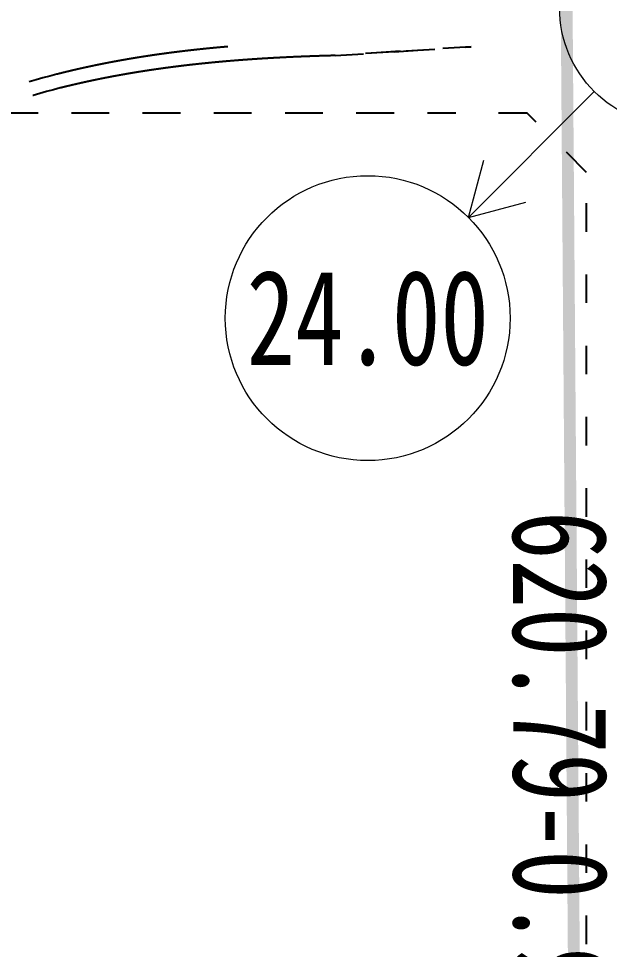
# Model space of a CAD drawing. Header units: millimetres. Extents: x 19715 to 35549, y 3563 to 14826.
# Drawn here: x 21495.2 to 21744.1, y 10754.9 to 11146.9 of the extents above; entities that cross this region are included whole.
import ezdxf
from ezdxf.enums import TextEntityAlignment as Align

# ---------------------------------------------------------------- set-up
doc = ezdxf.new("R2010")
doc.units = ezdxf.units.MM
doc.linetypes.add('ACAD_ISO03W100', pattern=[30, 12, -18])
doc.linetypes.add('BORDER', pattern=[44.45, 12.7, -6.35, 12.7, -6.35, 0, -6.35])
doc.layers.get('0').update_dxf_attribs({"color": 9, "linetype": 'ACAD_ISO03W100'})
for name, color, linetype, lineweight in [('下管段标注', 93, 'Continuous', 13), ('节点', 30, 'Continuous', 13), ('节点流量', 40, 'Continuous', 13)]:
    doc.layers.add(name, color=color, linetype=linetype, lineweight=lineweight)
doc.styles.add('管段仿宋', font='simfang.ttf', dxfattribs={"width": 0.75})
doc.styles.add('节点仿宋', font='simfang.ttf', dxfattribs={"width": 0.75})

msp = doc.modelspace()

# ---------------------------------------------------------------- linework, layer by layer
at = {"linetype": 'BORDER', "ltscale": 5, "const_width": 5}
msp.add_lwpolyline([(24616.36, 13796.25), (24361.98, 13854.17), (24149.84, 13854.07), (23938.47, 13812.96), (23551.29, 13717.66), (23323.1, 13693.36), (23089.29, 13698.97), (22817.4, 13727.08), (21971.96, 13872.83), (21973.62, 13872.55), (21975.66, 13858.11), (21887.15, 13047.26), (22064.18, 12796.63), (22596.9, 11710.8), (21876.64, 11391.11), (21725.75, 11197.54), (21734.47, 10044.38)], dxfattribs=at)
for points in [[(21583.28, 11135.1, 0.000099), (21583.04, 11135.07, 0.000296), (21582.34, 11135.02, 0.000292), (21581.64, 11134.95, 0.0003), (21580.95, 11134.89, 0.000296), (21580.25, 11134.83, 0.000304), (21579.55, 11134.77, 0.0003), (21578.85, 11134.7, 0.000308), (21578.16, 11134.64, 0.000304), (21577.46, 11134.57, 0.000312), (21576.77, 11134.51, 0.000308), (21576.06, 11134.44, 0.000316), (21575.37, 11134.37, 0.000312), (21574.67, 11134.3, 0.00032), (21573.98, 11134.23, 0.000316), (21573.28, 11134.16, 0.000324), (21572.59, 11134.09, 0.00032), (21571.89, 11134.01, 0.000328), (21571.19, 11133.94, 0.000324), (21570.49, 11133.87, 0.000332), (21569.8, 11133.79, 0.000328), (21569.1, 11133.71, 0.000336), (21568.41, 11133.64, 0.000332), (21567.71, 11133.56, 0.00034), (21567.02, 11133.48, 0.000336), (21566.32, 11133.4, 0.000344), (21565.63, 11133.32, 0.00034), (21564.93, 11133.23, 0.000348), (21564.24, 11133.15, 0.000344), (21563.54, 11133.07, 0.000352), (21562.85, 11132.98, 0.000348), (21562.15, 11132.9, 0.000356), (21561.46, 11132.81, 0.000352), (21560.76, 11132.72, 0.00036), (21560.07, 11132.63, 0.000356), (21559.37, 11132.54, 0.000364), (21558.68, 11132.45, 0.00036), (21557.98, 11132.36, 0.000368), (21557.29, 11132.27, 0.000364), (21556.6, 11132.17, 0.000372), (21555.91, 11132.08, 0.000368), (21555.21, 11131.98, 0.000376), (21554.52, 11131.89, 0.000372), (21553.82, 11131.79, 0.00038), (21553.13, 11131.69, 0.000376), (21552.44, 11131.59, 0.000384), (21551.75, 11131.49, 0.00038), (21551.05, 11131.38, 0.000388), (21550.36, 11131.28, 0.000384), (21549.67, 11131.18, 0.000392), (21548.98, 11131.07, 0.000388), (21548.28, 11130.96, 0.000396), (21547.6, 11130.86, 0.000392), (21546.9, 11130.75, 0.0004), (21546.21, 11130.64, 0.000396), (21545.52, 11130.53, 0.000404), (21544.83, 11130.42, 0.0004), (21544.14, 11130.3, 0.000408), (21543.45, 11130.19, 0.000404), (21542.76, 11130.07, 0.000412), (21542.07, 11129.96, 0.000408), (21541.38, 11129.84, 0.000416), (21540.69, 11129.72, 0.000412), (21540, 11129.6, 0.00042), (21539.31, 11129.48, 0.000416), (21538.62, 11129.36, 0.000424), (21537.93, 11129.23, 0.00042), (21537.24, 11129.11, 0.000428), (21536.55, 11128.98, 0.000424), (21535.86, 11128.86, 0.000432), (21535.18, 11128.73, 0.000428), (21534.49, 11128.6, 0.000436), (21533.8, 11128.47, 0.000432), (21533.11, 11128.34, 0.00044), (21532.43, 11128.2, 0.000436), (21531.74, 11128.07, 0.000444), (21531.05, 11127.93, 0.00044), (21530.36, 11127.8, 0.000448), (21529.68, 11127.66, 0.000444), (21528.99, 11127.52, 0.000452), (21528.31, 11127.38, 0.000448), (21527.62, 11127.24, 0.000456), (21526.94, 11127.1, 0.000452), (21526.25, 11126.95, 0.00046), (21525.57, 11126.81, 0.000456), (21524.88, 11126.66, 0.000464), (21524.2, 11126.51, 0.00046), (21523.51, 11126.37, 0.000468), (21522.83, 11126.22, 0.000464), (21522.14, 11126.06, 0.000472), (21521.46, 11125.91, 0.000468), (21520.78, 11125.76, 0.000476), (21520.1, 11125.6, 0.000472), (21519.41, 11125.45, 0.00048), (21518.73, 11125.29, 0.000476), (21518.05, 11125.13, 0.000484), (21517.37, 11124.97, 0.00048), (21516.69, 11124.81, 0.000488), (21516.01, 11124.64, 0.000484), (21515.33, 11124.48, 0.000492), (21514.65, 11124.31, 0.000488), (21513.97, 11124.15, 0.000493), (21513.96, 11124.14, 0.000004), (21512.61, 11123.81, 0.000988), (21512.15, 11123.69, 0.000496), (21511.25, 11123.46, 0.272996), (21256.98, 10870.44, 0.000496)], [(21583.28, 11135.1, 0.000099), (21583.04, 11135.07, 0.000296), (21582.34, 11135.02, 0.000292), (21581.64, 11134.95, 0.0003), (21580.95, 11134.89, 0.000296), (21580.25, 11134.83, 0.000304), (21579.55, 11134.77, 0.0003), (21578.85, 11134.7, 0.000308), (21578.16, 11134.64, 0.000304), (21577.46, 11134.57, 0.000312), (21576.77, 11134.51, 0.000308), (21576.06, 11134.44, 0.000316), (21575.37, 11134.37, 0.000312), (21574.67, 11134.3, 0.00032), (21573.98, 11134.23, 0.000316), (21573.28, 11134.16, 0.000324), (21572.59, 11134.09, 0.00032), (21571.89, 11134.01, 0.000328), (21571.19, 11133.94, 0.000324), (21570.49, 11133.87, 0.000332), (21569.8, 11133.79, 0.000328), (21569.1, 11133.71, 0.000336), (21568.41, 11133.64, 0.000332), (21567.71, 11133.56, 0.00034), (21567.02, 11133.48, 0.000336), (21566.32, 11133.4, 0.000344), (21565.63, 11133.32, 0.00034), (21564.93, 11133.23, 0.000348), (21564.24, 11133.15, 0.000344), (21563.54, 11133.07, 0.000352), (21562.85, 11132.98, 0.000348), (21562.15, 11132.9, 0.000356), (21561.46, 11132.81, 0.000352), (21560.76, 11132.72, 0.00036), (21560.07, 11132.63, 0.000356), (21559.37, 11132.54, 0.000364), (21558.68, 11132.45, 0.00036), (21557.98, 11132.36, 0.000368), (21557.29, 11132.27, 0.000364), (21556.6, 11132.17, 0.000372), (21555.91, 11132.08, 0.000368), (21555.21, 11131.98, 0.000376), (21554.52, 11131.89, 0.000372), (21553.82, 11131.79, 0.00038), (21553.13, 11131.69, 0.000376), (21552.44, 11131.59, 0.000384), (21551.75, 11131.49, 0.00038), (21551.05, 11131.38, 0.000388), (21550.36, 11131.28, 0.000384), (21549.67, 11131.18, 0.000392), (21548.98, 11131.07, 0.000388), (21548.28, 11130.96, 0.000396), (21547.6, 11130.86, 0.000392), (21546.9, 11130.75, 0.0004), (21546.21, 11130.64, 0.000396), (21545.52, 11130.53, 0.000404), (21544.83, 11130.42, 0.0004), (21544.14, 11130.3, 0.000408), (21543.45, 11130.19, 0.000404), (21542.76, 11130.07, 0.000412), (21542.07, 11129.96, 0.000408), (21541.38, 11129.84, 0.000416), (21540.69, 11129.72, 0.000412), (21540, 11129.6, 0.00042), (21539.31, 11129.48, 0.000416), (21538.62, 11129.36, 0.000424), (21537.93, 11129.23, 0.00042), (21537.24, 11129.11, 0.000428), (21536.55, 11128.98, 0.000424), (21535.86, 11128.86, 0.000432), (21535.18, 11128.73, 0.000428), (21534.49, 11128.6, 0.000436), (21533.8, 11128.47, 0.000432), (21533.11, 11128.34, 0.00044), (21532.43, 11128.2, 0.000436), (21531.74, 11128.07, 0.000444), (21531.05, 11127.93, 0.00044), (21530.36, 11127.8, 0.000448), (21529.68, 11127.66, 0.000444), (21528.99, 11127.52, 0.000452), (21528.31, 11127.38, 0.000448), (21527.62, 11127.24, 0.000456), (21526.94, 11127.1, 0.000452), (21526.25, 11126.95, 0.00046), (21525.57, 11126.81, 0.000456), (21524.88, 11126.66, 0.000464), (21524.2, 11126.51, 0.00046), (21523.51, 11126.37, 0.000468), (21522.83, 11126.22, 0.000464), (21522.14, 11126.06, 0.000472), (21521.46, 11125.91, 0.000468), (21520.78, 11125.76, 0.000476), (21520.1, 11125.6, 0.000472), (21519.41, 11125.45, 0.00048), (21518.73, 11125.29, 0.000476), (21518.05, 11125.13, 0.000484), (21517.37, 11124.97, 0.00048), (21516.69, 11124.81, 0.000488), (21516.01, 11124.64, 0.000484), (21515.33, 11124.48, 0.000492), (21514.65, 11124.31, 0.000488), (21513.97, 11124.15, 0.000493), (21513.96, 11124.14, 0.000004), (21512.61, 11123.81, 0.000988), (21512.15, 11123.69, 0.000496), (21511.25, 11123.46, 0.272996), (21256.98, 10870.44, 0.000496)], [(21583.28, 11135.1, 0.000099), (21583.04, 11135.07, 0.000296), (21582.34, 11135.02, 0.000292), (21581.64, 11134.95, 0.0003), (21580.95, 11134.89, 0.000296), (21580.25, 11134.83, 0.000304), (21579.55, 11134.77, 0.0003), (21578.85, 11134.7, 0.000308), (21578.16, 11134.64, 0.000304), (21577.46, 11134.57, 0.000312), (21576.77, 11134.51, 0.000308), (21576.06, 11134.44, 0.000316), (21575.37, 11134.37, 0.000312), (21574.67, 11134.3, 0.00032), (21573.98, 11134.23, 0.000316), (21573.28, 11134.16, 0.000324), (21572.59, 11134.09, 0.00032), (21571.89, 11134.01, 0.000328), (21571.19, 11133.94, 0.000324), (21570.49, 11133.87, 0.000332), (21569.8, 11133.79, 0.000328), (21569.1, 11133.71, 0.000336), (21568.41, 11133.64, 0.000332), (21567.71, 11133.56, 0.00034), (21567.02, 11133.48, 0.000336), (21566.32, 11133.4, 0.000344), (21565.63, 11133.32, 0.00034), (21564.93, 11133.23, 0.000348), (21564.24, 11133.15, 0.000344), (21563.54, 11133.07, 0.000352), (21562.85, 11132.98, 0.000348), (21562.15, 11132.9, 0.000356), (21561.46, 11132.81, 0.000352), (21560.76, 11132.72, 0.00036), (21560.07, 11132.63, 0.000356), (21559.37, 11132.54, 0.000364), (21558.68, 11132.45, 0.00036), (21557.98, 11132.36, 0.000368), (21557.29, 11132.27, 0.000364), (21556.6, 11132.17, 0.000372), (21555.91, 11132.08, 0.000368), (21555.21, 11131.98, 0.000376), (21554.52, 11131.89, 0.000372), (21553.82, 11131.79, 0.00038), (21553.13, 11131.69, 0.000376), (21552.44, 11131.59, 0.000384), (21551.75, 11131.49, 0.00038), (21551.05, 11131.38, 0.000388), (21550.36, 11131.28, 0.000384), (21549.67, 11131.18, 0.000392), (21548.98, 11131.07, 0.000388), (21548.28, 11130.96, 0.000396), (21547.6, 11130.86, 0.000392), (21546.9, 11130.75, 0.0004), (21546.21, 11130.64, 0.000396), (21545.52, 11130.53, 0.000404), (21544.83, 11130.42, 0.0004), (21544.14, 11130.3, 0.000408), (21543.45, 11130.19, 0.000404), (21542.76, 11130.07, 0.000412), (21542.07, 11129.96, 0.000408), (21541.38, 11129.84, 0.000416), (21540.69, 11129.72, 0.000412), (21540, 11129.6, 0.00042), (21539.31, 11129.48, 0.000416), (21538.62, 11129.36, 0.000424), (21537.93, 11129.23, 0.00042), (21537.24, 11129.11, 0.000428), (21536.55, 11128.98, 0.000424), (21535.86, 11128.86, 0.000432), (21535.18, 11128.73, 0.000428), (21534.49, 11128.6, 0.000436), (21533.8, 11128.47, 0.000432), (21533.11, 11128.34, 0.00044), (21532.43, 11128.2, 0.000436), (21531.74, 11128.07, 0.000444), (21531.05, 11127.93, 0.00044), (21530.36, 11127.8, 0.000448), (21529.68, 11127.66, 0.000444), (21528.99, 11127.52, 0.000452), (21528.31, 11127.38, 0.000448), (21527.62, 11127.24, 0.000456), (21526.94, 11127.1, 0.000452), (21526.25, 11126.95, 0.00046), (21525.57, 11126.81, 0.000456), (21524.88, 11126.66, 0.000464), (21524.2, 11126.51, 0.00046), (21523.51, 11126.37, 0.000468), (21522.83, 11126.22, 0.000464), (21522.14, 11126.06, 0.000472), (21521.46, 11125.91, 0.000468), (21520.78, 11125.76, 0.000476), (21520.1, 11125.6, 0.000472), (21519.41, 11125.45, 0.00048), (21518.73, 11125.29, 0.000476), (21518.05, 11125.13, 0.000484), (21517.37, 11124.97, 0.00048), (21516.69, 11124.81, 0.000488), (21516.01, 11124.64, 0.000484), (21515.33, 11124.48, 0.000492), (21514.65, 11124.31, 0.000488), (21513.97, 11124.15, 0.000493), (21513.96, 11124.14, 0.000004), (21512.61, 11123.81, 0.000988), (21512.15, 11123.69, 0.000496), (21511.25, 11123.46, 0.272996), (21256.98, 10870.44, 0.000496)], [(21583.28, 11135.1, 0.000099), (21583.04, 11135.07, 0.000296), (21582.34, 11135.02, 0.000292), (21581.64, 11134.95, 0.0003), (21580.95, 11134.89, 0.000296), (21580.25, 11134.83, 0.000304), (21579.55, 11134.77, 0.0003), (21578.85, 11134.7, 0.000308), (21578.16, 11134.64, 0.000304), (21577.46, 11134.57, 0.000312), (21576.77, 11134.51, 0.000308), (21576.06, 11134.44, 0.000316), (21575.37, 11134.37, 0.000312), (21574.67, 11134.3, 0.00032), (21573.98, 11134.23, 0.000316), (21573.28, 11134.16, 0.000324), (21572.59, 11134.09, 0.00032), (21571.89, 11134.01, 0.000328), (21571.19, 11133.94, 0.000324), (21570.49, 11133.87, 0.000332), (21569.8, 11133.79, 0.000328), (21569.1, 11133.71, 0.000336), (21568.41, 11133.64, 0.000332), (21567.71, 11133.56, 0.00034), (21567.02, 11133.48, 0.000336), (21566.32, 11133.4, 0.000344), (21565.63, 11133.32, 0.00034), (21564.93, 11133.23, 0.000348), (21564.24, 11133.15, 0.000344), (21563.54, 11133.07, 0.000352), (21562.85, 11132.98, 0.000348), (21562.15, 11132.9, 0.000356), (21561.46, 11132.81, 0.000352), (21560.76, 11132.72, 0.00036), (21560.07, 11132.63, 0.000356), (21559.37, 11132.54, 0.000364), (21558.68, 11132.45, 0.00036), (21557.98, 11132.36, 0.000368), (21557.29, 11132.27, 0.000364), (21556.6, 11132.17, 0.000372), (21555.91, 11132.08, 0.000368), (21555.21, 11131.98, 0.000376), (21554.52, 11131.89, 0.000372), (21553.82, 11131.79, 0.00038), (21553.13, 11131.69, 0.000376), (21552.44, 11131.59, 0.000384), (21551.75, 11131.49, 0.00038), (21551.05, 11131.38, 0.000388), (21550.36, 11131.28, 0.000384), (21549.67, 11131.18, 0.000392), (21548.98, 11131.07, 0.000388), (21548.28, 11130.96, 0.000396), (21547.6, 11130.86, 0.000392), (21546.9, 11130.75, 0.0004), (21546.21, 11130.64, 0.000396), (21545.52, 11130.53, 0.000404), (21544.83, 11130.42, 0.0004), (21544.14, 11130.3, 0.000408), (21543.45, 11130.19, 0.000404), (21542.76, 11130.07, 0.000412), (21542.07, 11129.96, 0.000408), (21541.38, 11129.84, 0.000416), (21540.69, 11129.72, 0.000412), (21540, 11129.6, 0.00042), (21539.31, 11129.48, 0.000416), (21538.62, 11129.36, 0.000424), (21537.93, 11129.23, 0.00042), (21537.24, 11129.11, 0.000428), (21536.55, 11128.98, 0.000424), (21535.86, 11128.86, 0.000432), (21535.18, 11128.73, 0.000428), (21534.49, 11128.6, 0.000436), (21533.8, 11128.47, 0.000432), (21533.11, 11128.34, 0.00044), (21532.43, 11128.2, 0.000436), (21531.74, 11128.07, 0.000444), (21531.05, 11127.93, 0.00044), (21530.36, 11127.8, 0.000448), (21529.68, 11127.66, 0.000444), (21528.99, 11127.52, 0.000452), (21528.31, 11127.38, 0.000448), (21527.62, 11127.24, 0.000456), (21526.94, 11127.1, 0.000452), (21526.25, 11126.95, 0.00046), (21525.57, 11126.81, 0.000456), (21524.88, 11126.66, 0.000464), (21524.2, 11126.51, 0.00046), (21523.51, 11126.37, 0.000468), (21522.83, 11126.22, 0.000464), (21522.14, 11126.06, 0.000472), (21521.46, 11125.91, 0.000468), (21520.78, 11125.76, 0.000476), (21520.1, 11125.6, 0.000472), (21519.41, 11125.45, 0.00048), (21518.73, 11125.29, 0.000476), (21518.05, 11125.13, 0.000484), (21517.37, 11124.97, 0.00048), (21516.69, 11124.81, 0.000488), (21516.01, 11124.64, 0.000484), (21515.33, 11124.48, 0.000492), (21514.65, 11124.31, 0.000488), (21513.97, 11124.15, 0.000493), (21513.96, 11124.14, 0.000004), (21512.61, 11123.81, 0.000988), (21512.15, 11123.69, 0.000496), (21511.25, 11123.46, 0.272996), (21256.98, 10870.44, 0.000496)], [(21628.59, 11131.37), (21685.9, 11135.09), (21628.59, 11131.37, 0.00016), (21627.88, 11131.35, 0.000168), (21627.19, 11131.33, 0.000164), (21626.48, 11131.31, 0.000172), (21625.79, 11131.29, 0.000168), (21625.08, 11131.27, 0.000176), (21624.39, 11131.25, 0.000172), (21623.68, 11131.23, 0.00018), (21622.99, 11131.21, 0.000176), (21622.28, 11131.19, 0.000184), (21621.59, 11131.16, 0.00018), (21620.88, 11131.14, 0.000188), (21620.19, 11131.12, 0.000184), (21619.48, 11131.09, 0.000192), (21618.79, 11131.07, 0.000188), (21618.08, 11131.04, 0.000196), (21617.39, 11131.02, 0.000192), (21616.69, 11130.99, 0.0002), (21615.99, 11130.96, 0.000196), (21615.29, 11130.93, 0.000204), (21614.59, 11130.91, 0.0002), (21613.89, 11130.88, 0.000208), (21613.2, 11130.85, 0.000204), (21612.49, 11130.82, 0.000212), (21611.8, 11130.79, 0.000208), (21611.09, 11130.76, 0.000216), (21610.4, 11130.73, 0.000212), (21609.69, 11130.69, 0.00022), (21609, 11130.66, 0.000216), (21608.29, 11130.63, 0.000224), (21607.6, 11130.59, 0.00022), (21606.9, 11130.56, 0.000228), (21606.2, 11130.52, 0.000224), (21605.5, 11130.49, 0.000232), (21604.8, 11130.45, 0.000228), (21604.1, 11130.41, 0.000236), (21603.41, 11130.37, 0.000232), (21602.7, 11130.34, 0.00024), (21602.01, 11130.3, 0.000236), (21601.3, 11130.26, 0.000244), (21600.61, 11130.22, 0.00024), (21599.91, 11130.17, 0.000248), (21599.21, 11130.13, 0.000244), (21598.51, 11130.09, 0.000252), (21597.82, 11130.05, 0.000248), (21597.11, 11130, 0.000256), (21596.42, 11129.96, 0.000252), (21595.71, 11129.91, 0.00026), (21595.02, 11129.87, 0.000256), (21594.32, 11129.82, 0.000264), (21593.62, 11129.77, 0.00026), (21592.92, 11129.72, 0.000268), (21592.23, 11129.67, 0.000264), (21591.52, 11129.62, 0.000272), (21590.83, 11129.57, 0.000268), (21590.13, 11129.52, 0.000276), (21589.43, 11129.47, 0.000272), (21588.73, 11129.42, 0.00028), (21588.04, 11129.36, 0.000276), (21587.34, 11129.31, 0.000284), (21586.64, 11129.25, 0.00028), (21585.94, 11129.2, 0.000288), (21585.25, 11129.14, 0.000284), (21584.54, 11129.08, 0.000292), (21583.85, 11129.03, 0.000288), (21583.15, 11128.97, 0.000296), (21582.46, 11128.91, 0.000292), (21581.75, 11128.85, 0.0003), (21581.06, 11128.78, 0.000296), (21580.36, 11128.72, 0.000304), (21579.67, 11128.66, 0.0003), (21578.97, 11128.59, 0.000308), (21578.27, 11128.53, 0.000304), (21577.57, 11128.46, 0.000312), (21576.88, 11128.4, 0.000308), (21576.18, 11128.33, 0.000316), (21575.49, 11128.26, 0.000312), (21574.79, 11128.19, 0.00032), (21574.09, 11128.12, 0.000316), (21573.39, 11128.05, 0.000324), (21572.7, 11127.98, 0.00032), (21572, 11127.91, 0.000328), (21571.31, 11127.83, 0.000324), (21570.61, 11127.76, 0.000332), (21569.92, 11127.68, 0.000328), (21569.22, 11127.6, 0.000336), (21568.52, 11127.53, 0.000332), (21567.83, 11127.45, 0.00034), (21567.13, 11127.37, 0.000336), (21566.43, 11127.29, 0.000344), (21565.74, 11127.21, 0.00034), (21565.04, 11127.13, 0.000348), (21564.35, 11127.04, 0.000344), (21563.65, 11126.96, 0.000352), (21562.96, 11126.87, 0.000348), (21562.26, 11126.79, 0.000356), (21561.57, 11126.7, 0.000352), (21560.88, 11126.61, 0.00036), (21560.18, 11126.52, 0.000356), (21559.49, 11126.43, 0.000364), (21558.8, 11126.34, 0.00036), (21558.1, 11126.25, 0.000368), (21557.41, 11126.16, 0.000364), (21556.71, 11126.06, 0.000372), (21556.02, 11125.97, 0.000368), (21555.32, 11125.87, 0.000376), (21554.63, 11125.78, 0.000372), (21553.94, 11125.68, 0.00038), (21553.25, 11125.58, 0.000376), (21552.55, 11125.48, 0.000384), (21551.86, 11125.38, 0.00038), (21551.17, 11125.28, 0.000388), (21550.48, 11125.17, 0.000384), (21549.78, 11125.07, 0.000392), (21549.09, 11124.96, 0.000388), (21548.4, 11124.86, 0.000396), (21547.71, 11124.75, 0.000392), (21547.02, 11124.64, 0.0004), (21546.33, 11124.53, 0.000396), (21545.63, 11124.42, 0.000404), (21544.95, 11124.31, 0.0004), (21544.25, 11124.19, 0.000408), (21543.56, 11124.08, 0.000404), (21542.87, 11123.96, 0.000412), (21542.18, 11123.85, 0.000408), (21541.49, 11123.73, 0.000416), (21540.8, 11123.61, 0.000412), (21540.11, 11123.49, 0.00042), (21539.42, 11123.37, 0.000416), (21538.73, 11123.25, 0.000424), (21538.05, 11123.12, 0.00042), (21537.35, 11123, 0.000428), (21536.67, 11122.87, 0.000424), (21535.98, 11122.75, 0.000432), (21535.29, 11122.62, 0.000428), (21534.6, 11122.49, 0.000436), (21533.92, 11122.36, 0.000432), (21533.23, 11122.23, 0.00044), (21532.54, 11122.1, 0.000436), (21531.85, 11121.96, 0.000444), (21531.17, 11121.83, 0.00044), (21530.48, 11121.69, 0.000448), (21529.79, 11121.55, 0.000444), (21529.11, 11121.41, 0.000452), (21528.42, 11121.27, 0.000448), (21527.73, 11121.13, 0.000456), (21527.05, 11120.99, 0.000452), (21526.36, 11120.84, 0.00046), (21525.68, 11120.7, 0.000456), (21524.99, 11120.55, 0.000464), (21524.31, 11120.41, 0.00046), (21523.63, 11120.26, 0.000468), (21522.95, 11120.11, 0.000464), (21522.26, 11119.95, 0.000472), (21521.58, 11119.8, 0.000468), (21520.89, 11119.65, 0.000476), (21520.21, 11119.49, 0.000472), (21519.53, 11119.34, 0.00048), (21518.85, 11119.18, 0.000476), (21518.16, 11119.02, 0.000484), (21517.49, 11118.86, 0.00048), (21516.8, 11118.7, 0.000488), (21516.12, 11118.53, 0.000484), (21515.44, 11118.37, 0.000492), (21514.76, 11118.2, 0.000488), (21514.08, 11118.04, 0.000493), (21514.07, 11118.03, 0.000004), (21512.72, 11117.7, 0.272996), (21262.74, 10868.94, 0.000496)], [(21653.38, 11132.98), (21628.59, 11131.37, 0.00016), (21627.88, 11131.35, 0.000168), (21627.19, 11131.33, 0.000164), (21626.48, 11131.31, 0.000172), (21625.79, 11131.29, 0.000168), (21625.08, 11131.27, 0.000176), (21624.39, 11131.25, 0.000172), (21623.68, 11131.23, 0.00018), (21622.99, 11131.21, 0.000176), (21622.28, 11131.19, 0.000184), (21621.59, 11131.16, 0.00018), (21620.88, 11131.14, 0.000188), (21620.19, 11131.12, 0.000184), (21619.48, 11131.09, 0.000192), (21618.79, 11131.07, 0.000188), (21618.08, 11131.04, 0.000196), (21617.39, 11131.02, 0.000192), (21616.69, 11130.99, 0.0002), (21615.99, 11130.96, 0.000196), (21615.29, 11130.93, 0.000204), (21614.59, 11130.91, 0.0002), (21613.89, 11130.88, 0.000208), (21613.2, 11130.85, 0.000204), (21612.49, 11130.82, 0.000212), (21611.8, 11130.79, 0.000208), (21611.09, 11130.76, 0.000216), (21610.4, 11130.73, 0.000212), (21609.69, 11130.69, 0.00022), (21609, 11130.66, 0.000216), (21608.29, 11130.63, 0.000224), (21607.6, 11130.59, 0.00022), (21606.9, 11130.56, 0.000228), (21606.2, 11130.52, 0.000224), (21605.5, 11130.49, 0.000232), (21604.8, 11130.45, 0.000228), (21604.1, 11130.41, 0.000236), (21603.41, 11130.37, 0.000232), (21602.7, 11130.34, 0.00024), (21602.01, 11130.3, 0.000236), (21601.3, 11130.26, 0.000244), (21600.61, 11130.22, 0.00024), (21599.91, 11130.17, 0.000248), (21599.21, 11130.13, 0.000244), (21598.51, 11130.09, 0.000252), (21597.82, 11130.05, 0.000248), (21597.11, 11130, 0.000256), (21596.42, 11129.96, 0.000252), (21595.71, 11129.91, 0.00026), (21595.02, 11129.87, 0.000256), (21594.32, 11129.82, 0.000264), (21593.62, 11129.77, 0.00026), (21592.92, 11129.72, 0.000268), (21592.23, 11129.67, 0.000264), (21591.52, 11129.62, 0.000272), (21590.83, 11129.57, 0.000268), (21590.13, 11129.52, 0.000276), (21589.43, 11129.47, 0.000272), (21588.73, 11129.42, 0.00028), (21588.04, 11129.36, 0.000276), (21587.34, 11129.31, 0.000284), (21586.64, 11129.25, 0.00028), (21585.94, 11129.2, 0.000288), (21585.25, 11129.14, 0.000284), (21584.54, 11129.08, 0.000292), (21583.85, 11129.03, 0.000288), (21583.15, 11128.97, 0.000296), (21582.46, 11128.91, 0.000292), (21581.75, 11128.85, 0.0003), (21581.06, 11128.78, 0.000296), (21580.36, 11128.72, 0.000304), (21579.67, 11128.66, 0.0003), (21578.97, 11128.59, 0.000308), (21578.27, 11128.53, 0.000304), (21577.57, 11128.46, 0.000312), (21576.88, 11128.4, 0.000308), (21576.18, 11128.33, 0.000316), (21575.49, 11128.26, 0.000312), (21574.79, 11128.19, 0.00032), (21574.09, 11128.12, 0.000316), (21573.39, 11128.05, 0.000324), (21572.7, 11127.98, 0.00032), (21572, 11127.91, 0.000328), (21571.31, 11127.83, 0.000324), (21570.61, 11127.76, 0.000332), (21569.92, 11127.68, 0.000328), (21569.22, 11127.6, 0.000336), (21568.52, 11127.53, 0.000332), (21567.83, 11127.45, 0.00034), (21567.13, 11127.37, 0.000336), (21566.43, 11127.29, 0.000344), (21565.74, 11127.21, 0.00034), (21565.04, 11127.13, 0.000348), (21564.35, 11127.04, 0.000344), (21563.65, 11126.96, 0.000352), (21562.96, 11126.87, 0.000348), (21562.26, 11126.79, 0.000356), (21561.57, 11126.7, 0.000352), (21560.88, 11126.61, 0.00036), (21560.18, 11126.52, 0.000356), (21559.49, 11126.43, 0.000364), (21558.8, 11126.34, 0.00036), (21558.1, 11126.25, 0.000368), (21557.41, 11126.16, 0.000364), (21556.71, 11126.06, 0.000372), (21556.02, 11125.97, 0.000368), (21555.32, 11125.87, 0.000376), (21554.63, 11125.78, 0.000372), (21553.94, 11125.68, 0.00038), (21553.25, 11125.58, 0.000376), (21552.55, 11125.48, 0.000384), (21551.86, 11125.38, 0.00038), (21551.17, 11125.28, 0.000388), (21550.48, 11125.17, 0.000384), (21549.78, 11125.07, 0.000392), (21549.09, 11124.96, 0.000388), (21548.4, 11124.86, 0.000396), (21547.71, 11124.75, 0.000392), (21547.02, 11124.64, 0.0004), (21546.33, 11124.53, 0.000396), (21545.63, 11124.42, 0.000404), (21544.95, 11124.31, 0.0004), (21544.25, 11124.19, 0.000408), (21543.56, 11124.08, 0.000404), (21542.87, 11123.96, 0.000412), (21542.18, 11123.85, 0.000408), (21541.49, 11123.73, 0.000416), (21540.8, 11123.61, 0.000412), (21540.11, 11123.49, 0.00042), (21539.42, 11123.37, 0.000416), (21538.73, 11123.25, 0.000424), (21538.05, 11123.12, 0.00042), (21537.35, 11123, 0.000428), (21536.67, 11122.87, 0.000424), (21535.98, 11122.75, 0.000432), (21535.29, 11122.62, 0.000428), (21534.6, 11122.49, 0.000436), (21533.92, 11122.36, 0.000432), (21533.23, 11122.23, 0.00044), (21532.54, 11122.1, 0.000436), (21531.85, 11121.96, 0.000444), (21531.17, 11121.83, 0.00044), (21530.48, 11121.69, 0.000448), (21529.79, 11121.55, 0.000444), (21529.11, 11121.41, 0.000452), (21528.42, 11121.27, 0.000448), (21527.73, 11121.13, 0.000456), (21527.05, 11120.99, 0.000452), (21526.36, 11120.84, 0.00046), (21525.68, 11120.7, 0.000456), (21524.99, 11120.55, 0.000464), (21524.31, 11120.41, 0.00046), (21523.63, 11120.26, 0.000468), (21522.95, 11120.11, 0.000464), (21522.26, 11119.95, 0.000472), (21521.58, 11119.8, 0.000468), (21520.89, 11119.65, 0.000476), (21520.21, 11119.49, 0.000472), (21519.53, 11119.34, 0.00048), (21518.85, 11119.18, 0.000476), (21518.16, 11119.02, 0.000484), (21517.49, 11118.86, 0.00048), (21516.8, 11118.7, 0.000488), (21516.12, 11118.53, 0.000484), (21515.44, 11118.37, 0.000492), (21514.76, 11118.2, 0.000488), (21514.08, 11118.04, 0.000493), (21514.07, 11118.03, 0.000004), (21512.72, 11117.7, 0.272996), (21262.74, 10868.94, 0.000496)], [(21628.59, 11131.37), (21685.9, 11135.09), (21628.59, 11131.37, 0.00016), (21627.88, 11131.35, 0.000168), (21627.19, 11131.33, 0.000164), (21626.48, 11131.31, 0.000172), (21625.79, 11131.29, 0.000168), (21625.08, 11131.27, 0.000176), (21624.39, 11131.25, 0.000172), (21623.68, 11131.23, 0.00018), (21622.99, 11131.21, 0.000176), (21622.28, 11131.19, 0.000184), (21621.59, 11131.16, 0.00018), (21620.88, 11131.14, 0.000188), (21620.19, 11131.12, 0.000184), (21619.48, 11131.09, 0.000192), (21618.79, 11131.07, 0.000188), (21618.08, 11131.04, 0.000196), (21617.39, 11131.02, 0.000192), (21616.69, 11130.99, 0.0002), (21615.99, 11130.96, 0.000196), (21615.29, 11130.93, 0.000204), (21614.59, 11130.91, 0.0002), (21613.89, 11130.88, 0.000208), (21613.2, 11130.85, 0.000204), (21612.49, 11130.82, 0.000212), (21611.8, 11130.79, 0.000208), (21611.09, 11130.76, 0.000216), (21610.4, 11130.73, 0.000212), (21609.69, 11130.69, 0.00022), (21609, 11130.66, 0.000216), (21608.29, 11130.63, 0.000224), (21607.6, 11130.59, 0.00022), (21606.9, 11130.56, 0.000228), (21606.2, 11130.52, 0.000224), (21605.5, 11130.49, 0.000232), (21604.8, 11130.45, 0.000228), (21604.1, 11130.41, 0.000236), (21603.41, 11130.37, 0.000232), (21602.7, 11130.34, 0.00024), (21602.01, 11130.3, 0.000236), (21601.3, 11130.26, 0.000244), (21600.61, 11130.22, 0.00024), (21599.91, 11130.17, 0.000248), (21599.21, 11130.13, 0.000244), (21598.51, 11130.09, 0.000252), (21597.82, 11130.05, 0.000248), (21597.11, 11130, 0.000256), (21596.42, 11129.96, 0.000252), (21595.71, 11129.91, 0.00026), (21595.02, 11129.87, 0.000256), (21594.32, 11129.82, 0.000264), (21593.62, 11129.77, 0.00026), (21592.92, 11129.72, 0.000268), (21592.23, 11129.67, 0.000264), (21591.52, 11129.62, 0.000272), (21590.83, 11129.57, 0.000268), (21590.13, 11129.52, 0.000276), (21589.43, 11129.47, 0.000272), (21588.73, 11129.42, 0.00028), (21588.04, 11129.36, 0.000276), (21587.34, 11129.31, 0.000284), (21586.64, 11129.25, 0.00028), (21585.94, 11129.2, 0.000288), (21585.25, 11129.14, 0.000284), (21584.54, 11129.08, 0.000292), (21583.85, 11129.03, 0.000288), (21583.15, 11128.97, 0.000296), (21582.46, 11128.91, 0.000292), (21581.75, 11128.85, 0.0003), (21581.06, 11128.78, 0.000296), (21580.36, 11128.72, 0.000304), (21579.67, 11128.66, 0.0003), (21578.97, 11128.59, 0.000308), (21578.27, 11128.53, 0.000304), (21577.57, 11128.46, 0.000312), (21576.88, 11128.4, 0.000308), (21576.18, 11128.33, 0.000316), (21575.49, 11128.26, 0.000312), (21574.79, 11128.19, 0.00032), (21574.09, 11128.12, 0.000316), (21573.39, 11128.05, 0.000324), (21572.7, 11127.98, 0.00032), (21572, 11127.91, 0.000328), (21571.31, 11127.83, 0.000324), (21570.61, 11127.76, 0.000332), (21569.92, 11127.68, 0.000328), (21569.22, 11127.6, 0.000336), (21568.52, 11127.53, 0.000332), (21567.83, 11127.45, 0.00034), (21567.13, 11127.37, 0.000336), (21566.43, 11127.29, 0.000344), (21565.74, 11127.21, 0.00034), (21565.04, 11127.13, 0.000348), (21564.35, 11127.04, 0.000344), (21563.65, 11126.96, 0.000352), (21562.96, 11126.87, 0.000348), (21562.26, 11126.79, 0.000356), (21561.57, 11126.7, 0.000352), (21560.88, 11126.61, 0.00036), (21560.18, 11126.52, 0.000356), (21559.49, 11126.43, 0.000364), (21558.8, 11126.34, 0.00036), (21558.1, 11126.25, 0.000368), (21557.41, 11126.16, 0.000364), (21556.71, 11126.06, 0.000372), (21556.02, 11125.97, 0.000368), (21555.32, 11125.87, 0.000376), (21554.63, 11125.78, 0.000372), (21553.94, 11125.68, 0.00038), (21553.25, 11125.58, 0.000376), (21552.55, 11125.48, 0.000384), (21551.86, 11125.38, 0.00038), (21551.17, 11125.28, 0.000388), (21550.48, 11125.17, 0.000384), (21549.78, 11125.07, 0.000392), (21549.09, 11124.96, 0.000388), (21548.4, 11124.86, 0.000396), (21547.71, 11124.75, 0.000392), (21547.02, 11124.64, 0.0004), (21546.33, 11124.53, 0.000396), (21545.63, 11124.42, 0.000404), (21544.95, 11124.31, 0.0004), (21544.25, 11124.19, 0.000408), (21543.56, 11124.08, 0.000404), (21542.87, 11123.96, 0.000412), (21542.18, 11123.85, 0.000408), (21541.49, 11123.73, 0.000416), (21540.8, 11123.61, 0.000412), (21540.11, 11123.49, 0.00042), (21539.42, 11123.37, 0.000416), (21538.73, 11123.25, 0.000424), (21538.05, 11123.12, 0.00042), (21537.35, 11123, 0.000428), (21536.67, 11122.87, 0.000424), (21535.98, 11122.75, 0.000432), (21535.29, 11122.62, 0.000428), (21534.6, 11122.49, 0.000436), (21533.92, 11122.36, 0.000432), (21533.23, 11122.23, 0.00044), (21532.54, 11122.1, 0.000436), (21531.85, 11121.96, 0.000444), (21531.17, 11121.83, 0.00044), (21530.48, 11121.69, 0.000448), (21529.79, 11121.55, 0.000444), (21529.11, 11121.41, 0.000452), (21528.42, 11121.27, 0.000448), (21527.73, 11121.13, 0.000456), (21527.05, 11120.99, 0.000452), (21526.36, 11120.84, 0.00046), (21525.68, 11120.7, 0.000456), (21524.99, 11120.55, 0.000464), (21524.31, 11120.41, 0.00046), (21523.63, 11120.26, 0.000468), (21522.95, 11120.11, 0.000464), (21522.26, 11119.95, 0.000472), (21521.58, 11119.8, 0.000468), (21520.89, 11119.65, 0.000476), (21520.21, 11119.49, 0.000472), (21519.53, 11119.34, 0.00048), (21518.85, 11119.18, 0.000476), (21518.16, 11119.02, 0.000484), (21517.49, 11118.86, 0.00048), (21516.8, 11118.7, 0.000488), (21516.12, 11118.53, 0.000484), (21515.44, 11118.37, 0.000492), (21514.76, 11118.2, 0.000488), (21514.08, 11118.04, 0.000493), (21514.07, 11118.03, 0.000004), (21512.72, 11117.7, 0.272996), (21262.74, 10868.94, 0.000496)], [(21628.59, 11131.37), (21685.9, 11135.09), (21628.59, 11131.37, 0.00016), (21627.88, 11131.35, 0.000168), (21627.19, 11131.33, 0.000164), (21626.48, 11131.31, 0.000172), (21625.79, 11131.29, 0.000168), (21625.08, 11131.27, 0.000176), (21624.39, 11131.25, 0.000172), (21623.68, 11131.23, 0.00018), (21622.99, 11131.21, 0.000176), (21622.28, 11131.19, 0.000184), (21621.59, 11131.16, 0.00018), (21620.88, 11131.14, 0.000188), (21620.19, 11131.12, 0.000184), (21619.48, 11131.09, 0.000192), (21618.79, 11131.07, 0.000188), (21618.08, 11131.04, 0.000196), (21617.39, 11131.02, 0.000192), (21616.69, 11130.99, 0.0002), (21615.99, 11130.96, 0.000196), (21615.29, 11130.93, 0.000204), (21614.59, 11130.91, 0.0002), (21613.89, 11130.88, 0.000208), (21613.2, 11130.85, 0.000204), (21612.49, 11130.82, 0.000212), (21611.8, 11130.79, 0.000208), (21611.09, 11130.76, 0.000216), (21610.4, 11130.73, 0.000212), (21609.69, 11130.69, 0.00022), (21609, 11130.66, 0.000216), (21608.29, 11130.63, 0.000224), (21607.6, 11130.59, 0.00022), (21606.9, 11130.56, 0.000228), (21606.2, 11130.52, 0.000224), (21605.5, 11130.49, 0.000232), (21604.8, 11130.45, 0.000228), (21604.1, 11130.41, 0.000236), (21603.41, 11130.37, 0.000232), (21602.7, 11130.34, 0.00024), (21602.01, 11130.3, 0.000236), (21601.3, 11130.26, 0.000244), (21600.61, 11130.22, 0.00024), (21599.91, 11130.17, 0.000248), (21599.21, 11130.13, 0.000244), (21598.51, 11130.09, 0.000252), (21597.82, 11130.05, 0.000248), (21597.11, 11130, 0.000256), (21596.42, 11129.96, 0.000252), (21595.71, 11129.91, 0.00026), (21595.02, 11129.87, 0.000256), (21594.32, 11129.82, 0.000264), (21593.62, 11129.77, 0.00026), (21592.92, 11129.72, 0.000268), (21592.23, 11129.67, 0.000264), (21591.52, 11129.62, 0.000272), (21590.83, 11129.57, 0.000268), (21590.13, 11129.52, 0.000276), (21589.43, 11129.47, 0.000272), (21588.73, 11129.42, 0.00028), (21588.04, 11129.36, 0.000276), (21587.34, 11129.31, 0.000284), (21586.64, 11129.25, 0.00028), (21585.94, 11129.2, 0.000288), (21585.25, 11129.14, 0.000284), (21584.54, 11129.08, 0.000292), (21583.85, 11129.03, 0.000288), (21583.15, 11128.97, 0.000296), (21582.46, 11128.91, 0.000292), (21581.75, 11128.85, 0.0003), (21581.06, 11128.78, 0.000296), (21580.36, 11128.72, 0.000304), (21579.67, 11128.66, 0.0003), (21578.97, 11128.59, 0.000308), (21578.27, 11128.53, 0.000304), (21577.57, 11128.46, 0.000312), (21576.88, 11128.4, 0.000308), (21576.18, 11128.33, 0.000316), (21575.49, 11128.26, 0.000312), (21574.79, 11128.19, 0.00032), (21574.09, 11128.12, 0.000316), (21573.39, 11128.05, 0.000324), (21572.7, 11127.98, 0.00032), (21572, 11127.91, 0.000328), (21571.31, 11127.83, 0.000324), (21570.61, 11127.76, 0.000332), (21569.92, 11127.68, 0.000328), (21569.22, 11127.6, 0.000336), (21568.52, 11127.53, 0.000332), (21567.83, 11127.45, 0.00034), (21567.13, 11127.37, 0.000336), (21566.43, 11127.29, 0.000344), (21565.74, 11127.21, 0.00034), (21565.04, 11127.13, 0.000348), (21564.35, 11127.04, 0.000344), (21563.65, 11126.96, 0.000352), (21562.96, 11126.87, 0.000348), (21562.26, 11126.79, 0.000356), (21561.57, 11126.7, 0.000352), (21560.88, 11126.61, 0.00036), (21560.18, 11126.52, 0.000356), (21559.49, 11126.43, 0.000364), (21558.8, 11126.34, 0.00036), (21558.1, 11126.25, 0.000368), (21557.41, 11126.16, 0.000364), (21556.71, 11126.06, 0.000372), (21556.02, 11125.97, 0.000368), (21555.32, 11125.87, 0.000376), (21554.63, 11125.78, 0.000372), (21553.94, 11125.68, 0.00038), (21553.25, 11125.58, 0.000376), (21552.55, 11125.48, 0.000384), (21551.86, 11125.38, 0.00038), (21551.17, 11125.28, 0.000388), (21550.48, 11125.17, 0.000384), (21549.78, 11125.07, 0.000392), (21549.09, 11124.96, 0.000388), (21548.4, 11124.86, 0.000396), (21547.71, 11124.75, 0.000392), (21547.02, 11124.64, 0.0004), (21546.33, 11124.53, 0.000396), (21545.63, 11124.42, 0.000404), (21544.95, 11124.31, 0.0004), (21544.25, 11124.19, 0.000408), (21543.56, 11124.08, 0.000404), (21542.87, 11123.96, 0.000412), (21542.18, 11123.85, 0.000408), (21541.49, 11123.73, 0.000416), (21540.8, 11123.61, 0.000412), (21540.11, 11123.49, 0.00042), (21539.42, 11123.37, 0.000416), (21538.73, 11123.25, 0.000424), (21538.05, 11123.12, 0.00042), (21537.35, 11123, 0.000428), (21536.67, 11122.87, 0.000424), (21535.98, 11122.75, 0.000432), (21535.29, 11122.62, 0.000428), (21534.6, 11122.49, 0.000436), (21533.92, 11122.36, 0.000432), (21533.23, 11122.23, 0.00044), (21532.54, 11122.1, 0.000436), (21531.85, 11121.96, 0.000444), (21531.17, 11121.83, 0.00044), (21530.48, 11121.69, 0.000448), (21529.79, 11121.55, 0.000444), (21529.11, 11121.41, 0.000452), (21528.42, 11121.27, 0.000448), (21527.73, 11121.13, 0.000456), (21527.05, 11120.99, 0.000452), (21526.36, 11120.84, 0.00046), (21525.68, 11120.7, 0.000456), (21524.99, 11120.55, 0.000464), (21524.31, 11120.41, 0.00046), (21523.63, 11120.26, 0.000468), (21522.95, 11120.11, 0.000464), (21522.26, 11119.95, 0.000472), (21521.58, 11119.8, 0.000468), (21520.89, 11119.65, 0.000476), (21520.21, 11119.49, 0.000472), (21519.53, 11119.34, 0.00048), (21518.85, 11119.18, 0.000476), (21518.16, 11119.02, 0.000484), (21517.49, 11118.86, 0.00048), (21516.8, 11118.7, 0.000488), (21516.12, 11118.53, 0.000484), (21515.44, 11118.37, 0.000492), (21514.76, 11118.2, 0.000488), (21514.08, 11118.04, 0.000493), (21514.07, 11118.03, 0.000004), (21512.72, 11117.7, 0.272996), (21262.74, 10868.94, 0.000496)]]:
    msp.add_lwpolyline(points, format="xyb")
for points in [[(21628.59, 11131.37), (21653.38, 11132.98)], [(21709.45, 11107.16), (21272.44, 11107.16)], [(21653.38, 11107.16), (21272.44, 11107.16)], [(21709.45, 11107.16), (21272.44, 11107.16)], [(21709.45, 11107.16), (21272.44, 11107.16)], [(21734.45, 11082.16), (21709.45, 11107.16)], [(21734.46, 10397.16), (21734.45, 11082.16)]]:
    msp.add_lwpolyline(points)
msp.add_lwpolyline([(21653.38, 11132.98), (21685.9, 11135.09), (21653.38, 11132.98)], close=True)
at = {"layer": '节点'}
msp.add_circle((21773.1, 11151.58), 50, dxfattribs=at)
at = {"layer": '节点流量'}
for q in [(21737.75, 11116.23), (21691.18, 11087.34), (21708.86, 11069.66)]:
    msp.add_line((21684.71, 11063.19), q, dxfattribs=at)
msp.add_circle((21642.29, 11020.77), 60, dxfattribs=at)

# ---------------------------------------------------------------- texts
at = {"layer": '下管段标注', "style": '管段仿宋', "width": 0.75}
msp.add_text('620.79-0.98-0.90', height=40, rotation=270.1009, dxfattribs=at).set_placement((21743.76, 10776.31), align=Align.TOP_CENTER)
at = {"layer": '节点流量', "style": '节点仿宋', "width": 0.75}
msp.add_text('24.00', height=40, dxfattribs=at).set_placement((21642.29, 11020.77), align=Align.MIDDLE)

doc.saveas('drawing.dxf')
